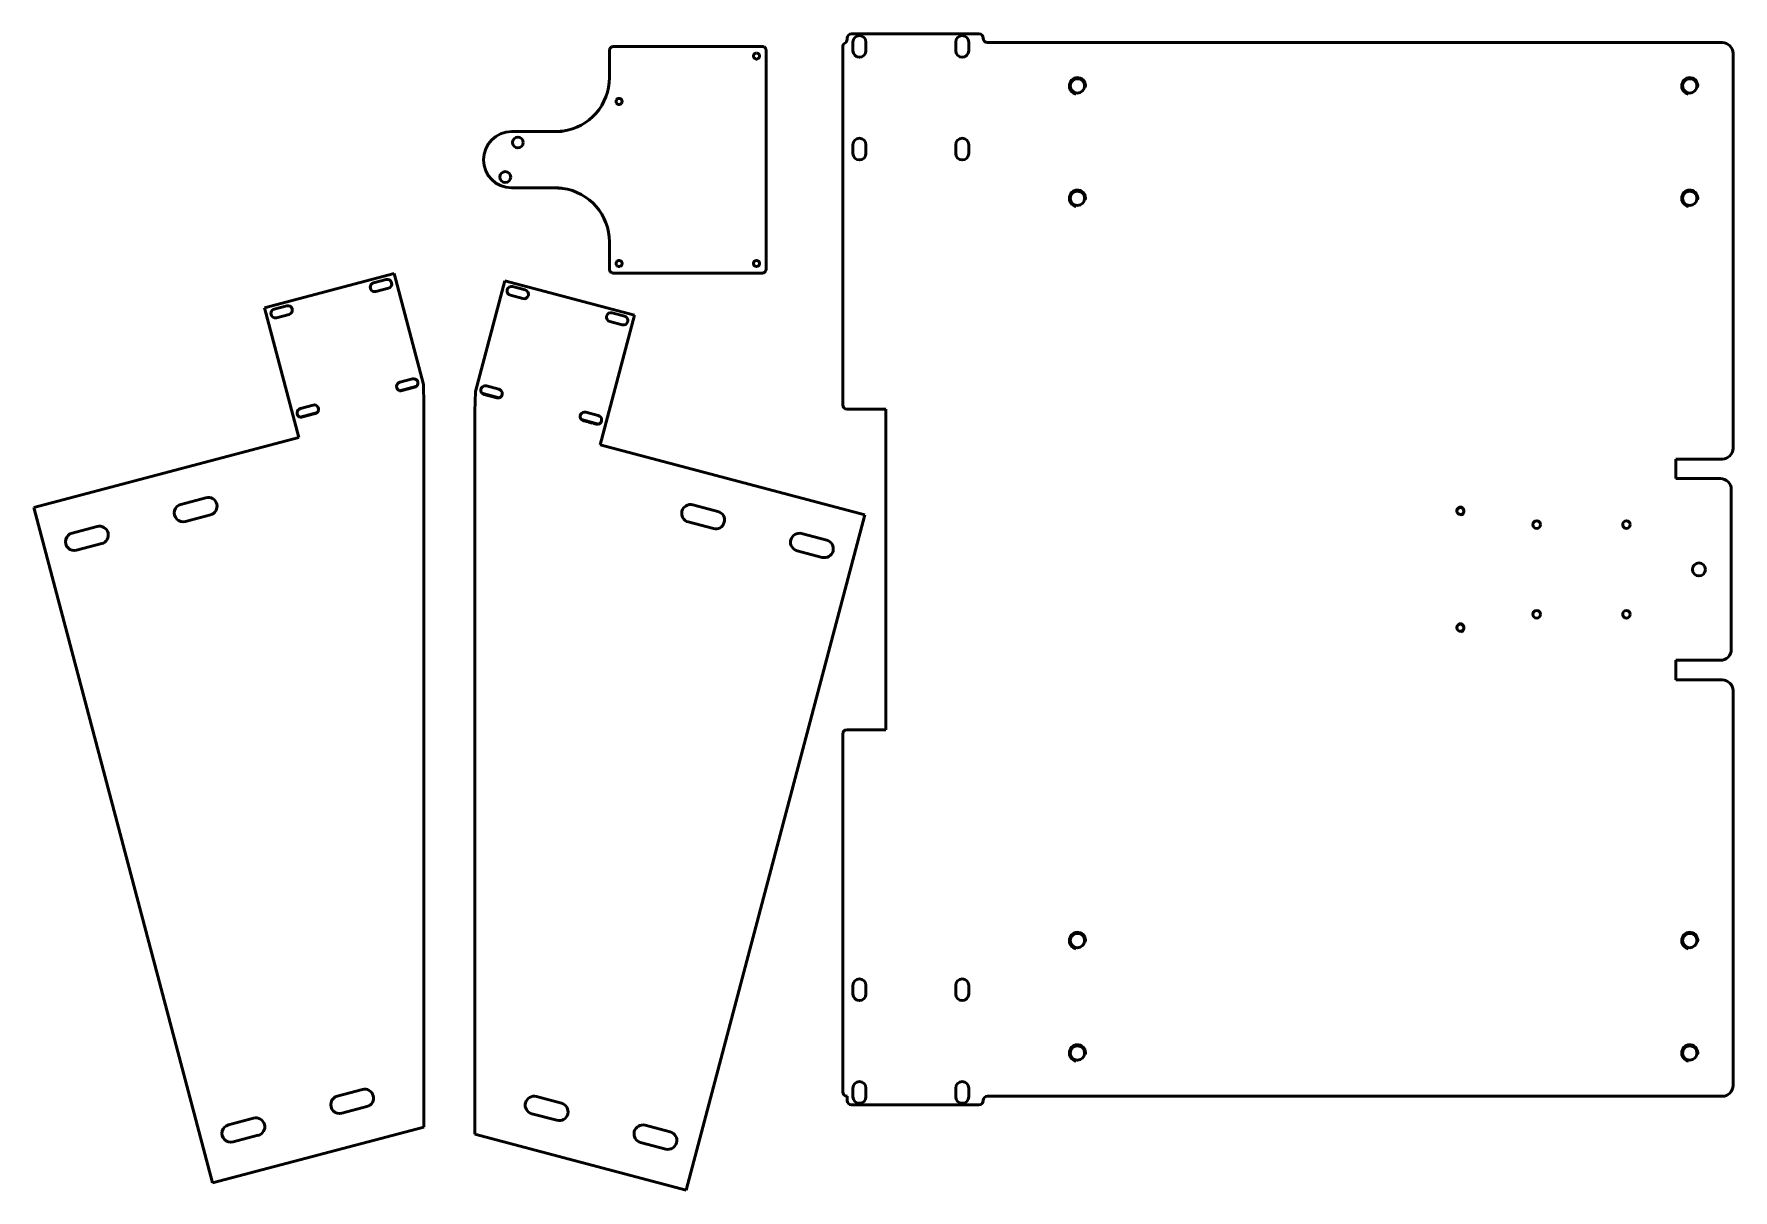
# Model space of a CAD drawing. Header units: millimetres. Extents: x 31 to 816, y 28 to 562.
import ezdxf

# ---------------------------------------------------------------- set-up
doc = ezdxf.new("R2010")
doc.units = ezdxf.units.MM
doc.linetypes.add('CHAIN', pattern=[0.3543, 0.2362, -0.0295, 0.0591, -0.0295])
doc.linetypes.add('DASHED', pattern=[0.2068, 0.1655, -0.0413])
for name, color, linetype, lineweight in [('Bend Centerline (ISO)', 7, 'CHAIN', 25), ('Hidden (ISO)', 7, 'DASHED', 35), ('Visible (ISO)', 7, 'Continuous', 50), ('Visible Narrow (ISO)', 7, 'Continuous', 35)]:
    doc.layers.add(name, color=color, linetype=linetype, lineweight=lineweight)

msp = doc.modelspace()

# ---------------------------------------------------------------- linework, layer by layer
at = {"layer": 'Bend Centerline (ISO)', "ltscale": 0.000390585}
for p, q in [((269.95, 517.21), (269.95, 517.21)), ((269.95, 491.21), (269.95, 491.21))]:
    msp.add_line(p, q, dxfattribs=at)
at = {"layer": 'Hidden (ISO)', "ltscale": 11.422553}
for p, q in [((207.09, 398.77), (201.29, 397.24)), ((239.11, 395.5), (244.91, 393.96)), ((161.17, 386.63), (155.37, 385.1)), ((285.04, 383.36), (290.84, 381.82))]:
    msp.add_line(p, q, dxfattribs=at)
at = {"layer": 'Hidden (ISO)', "ltscale": 2.318963}
for points in [[(201.29, 397.24), (200.92, 397.14), (200.5, 397.2), (200.11, 397.4)], [(208.04, 399.49), (207.8, 399.12), (207.46, 398.87), (207.09, 398.77)], [(238.17, 396.22), (238.41, 395.85), (238.74, 395.6), (239.11, 395.5)], [(244.91, 393.96), (245.29, 393.87), (245.7, 393.92), (246.09, 394.12)], [(155.37, 385.1), (154.99, 385), (154.58, 385.06), (154.19, 385.26)], [(162.12, 387.35), (161.87, 386.98), (161.54, 386.73), (161.17, 386.63)], [(284.09, 384.08), (284.33, 383.71), (284.66, 383.46), (285.04, 383.36)], [(290.84, 381.82), (291.21, 381.73), (291.62, 381.78), (292.02, 381.98)]]:
    msp.add_open_spline(points, degree=3, dxfattribs=at)
at = {"layer": 'Visible (ISO)'}
for p, q in [((406.94, 560.38), (406.94, 559.88)), ((467.87, 562.38), (408.94, 562.38)), ((409.62, 554.63), (409.62, 558.63)), ((415.62, 558.63), (415.62, 554.63)), ((457.12, 554.63), (457.12, 558.63)), ((463.12, 558.63), (463.12, 554.63)), ((471.87, 558.38), (811.37, 558.38)), ((297.06, 554.63), (297.07, 554.84)), ((297.06, 542.21), (297.06, 554.63)), ((297.07, 554.84), (297.1, 555.05)), ((297.1, 555.05), (297.16, 555.25)), ((297.16, 555.25), (297.23, 555.44)), ((297.23, 555.44), (297.33, 555.63)), ((297.33, 555.63), (297.44, 555.81)), ((297.44, 555.81), (297.57, 555.97)), ((297.57, 555.97), (297.72, 556.12)), ((297.72, 556.12), (297.88, 556.25)), ((297.88, 556.25), (298.06, 556.36)), ((298.06, 556.36), (298.24, 556.46)), ((298.24, 556.46), (298.44, 556.53)), ((298.44, 556.53), (298.64, 556.59)), ((298.64, 556.59), (298.85, 556.62)), ((298.85, 556.62), (299.06, 556.63)), ((299.06, 556.63), (367.51, 556.63)), ((363.66, 552.27), (363.68, 552.44)), ((363.66, 552.09), (363.66, 552.27)), ((363.68, 551.92), (363.66, 552.09)), ((363.68, 552.44), (363.73, 552.61)), ((363.73, 551.75), (363.68, 551.92)), ((363.73, 552.61), (363.79, 552.78)), ((363.79, 551.59), (363.73, 551.75)), ((363.79, 552.78), (363.88, 552.93)), ((363.88, 551.43), (363.79, 551.59)), ((363.88, 552.93), (363.98, 553.07)), ((363.98, 551.29), (363.88, 551.43)), ((363.98, 553.07), (364.1, 553.2)), ((364.1, 551.16), (363.98, 551.29)), ((364.1, 553.2), (364.23, 553.31)), ((364.23, 551.05), (364.1, 551.16)), ((364.23, 553.31), (364.38, 553.41)), ((364.38, 550.95), (364.23, 551.05)), ((364.38, 553.41), (364.54, 553.48)), ((364.54, 550.88), (364.38, 550.95)), ((364.54, 553.48), (364.71, 553.54)), ((364.71, 550.83), (364.54, 550.88)), ((364.71, 553.54), (364.88, 553.57)), ((364.88, 550.79), (364.71, 550.83)), ((364.88, 553.57), (365.06, 553.58)), ((365.06, 550.78), (364.88, 550.79)), ((365.06, 553.58), (365.23, 553.57)), ((365.23, 550.79), (365.06, 550.78)), ((365.23, 553.57), (365.41, 553.54)), ((365.41, 550.83), (365.23, 550.79)), ((365.41, 553.54), (365.57, 553.48)), ((365.57, 550.88), (365.41, 550.83)), ((365.57, 553.48), (365.73, 553.41)), ((365.73, 550.95), (365.57, 550.88)), ((365.73, 553.41), (365.88, 553.31)), ((365.88, 551.05), (365.73, 550.95)), ((365.88, 553.31), (366.02, 553.2)), ((366.02, 551.16), (365.88, 551.05)), ((366.02, 553.2), (366.14, 553.07)), ((366.14, 551.29), (366.02, 551.16)), ((366.14, 553.07), (366.24, 552.93)), ((366.24, 551.43), (366.14, 551.29)), ((366.24, 552.93), (366.32, 552.78)), ((366.32, 551.59), (366.24, 551.43)), ((366.32, 552.78), (366.39, 552.61)), ((366.39, 551.75), (366.32, 551.59)), ((366.39, 552.61), (366.43, 552.44)), ((366.43, 551.92), (366.39, 551.75)), ((366.43, 552.44), (366.45, 552.27)), ((366.45, 552.09), (366.43, 551.92)), ((366.45, 552.27), (366.45, 552.09)), ((367.51, 556.63), (367.72, 556.62)), ((367.72, 556.62), (367.92, 556.59)), ((367.92, 556.59), (368.13, 556.53)), ((368.13, 556.53), (368.32, 556.46)), ((368.32, 556.46), (368.51, 556.36)), ((368.51, 556.36), (368.68, 556.25)), ((368.68, 556.25), (368.85, 556.12)), ((368.85, 556.12), (368.99, 555.97)), ((368.99, 555.97), (369.13, 555.81)), ((369.13, 555.81), (369.24, 555.63)), ((369.24, 555.63), (369.33, 555.44)), ((369.33, 555.44), (369.41, 555.25)), ((369.41, 555.25), (369.46, 555.05)), ((369.46, 555.05), (369.5, 554.84)), ((369.5, 554.84), (369.51, 554.63)), ((369.51, 554.63), (369.51, 453.78)), ((404.87, 390.88), (404.87, 556.38)), ((816.37, 553.38), (816.37, 370.83)), ((300.11, 531.27), (300.13, 531.44)), ((300.11, 531.09), (300.11, 531.27)), ((300.13, 530.92), (300.11, 531.09)), ((300.13, 531.44), (300.18, 531.61)), ((300.18, 530.75), (300.13, 530.92)), ((300.18, 531.61), (300.24, 531.78)), ((300.24, 530.59), (300.18, 530.75)), ((300.24, 531.78), (300.33, 531.93)), ((300.33, 530.43), (300.24, 530.59)), ((300.33, 531.93), (300.43, 532.07)), ((300.43, 530.29), (300.33, 530.43)), ((300.43, 532.07), (300.55, 532.2)), ((300.55, 530.16), (300.43, 530.29)), ((300.55, 532.2), (300.68, 532.31)), ((300.68, 530.05), (300.55, 530.16)), ((300.68, 532.31), (300.83, 532.41)), ((300.83, 529.95), (300.68, 530.05)), ((300.83, 532.41), (300.99, 532.48)), ((300.99, 529.88), (300.83, 529.95)), ((300.99, 532.48), (301.16, 532.54)), ((301.16, 529.83), (300.99, 529.88)), ((301.16, 532.54), (301.33, 532.57)), ((301.33, 529.79), (301.16, 529.83)), ((301.33, 532.57), (301.51, 532.58)), ((301.51, 529.78), (301.33, 529.79)), ((301.51, 532.58), (301.68, 532.57)), ((301.68, 529.79), (301.51, 529.78)), ((301.68, 532.57), (301.86, 532.54)), ((301.86, 529.83), (301.68, 529.79)), ((301.86, 532.54), (302.02, 532.48)), ((302.02, 529.88), (301.86, 529.83)), ((302.02, 532.48), (302.18, 532.41)), ((302.18, 529.95), (302.02, 529.88)), ((302.18, 532.41), (302.33, 532.31)), ((302.33, 530.05), (302.18, 529.95)), ((302.33, 532.31), (302.47, 532.2)), ((302.47, 530.16), (302.33, 530.05)), ((302.47, 532.2), (302.59, 532.07)), ((302.59, 530.29), (302.47, 530.16)), ((302.59, 532.07), (302.69, 531.93)), ((302.69, 530.43), (302.59, 530.29)), ((302.69, 531.93), (302.77, 531.78)), ((302.77, 530.59), (302.69, 530.43)), ((302.77, 531.78), (302.84, 531.61)), ((302.84, 530.75), (302.77, 530.59)), ((302.84, 531.61), (302.88, 531.44)), ((302.88, 530.92), (302.84, 530.75)), ((302.88, 531.44), (302.9, 531.27)), ((302.9, 531.09), (302.88, 530.92)), ((302.9, 531.27), (302.9, 531.09)), ((251.85, 517.21), (272.93, 517.21)), ((409.62, 507.13), (409.62, 511.13)), ((415.62, 511.13), (415.62, 507.13)), ((457.12, 507.13), (457.12, 511.13)), ((463.12, 511.13), (463.12, 507.13)), ((272.93, 491.21), (251.85, 491.21)), ((297.06, 453.78), (297.06, 466.21)), ((300.11, 456.32), (300.13, 456.5)), ((300.11, 456.15), (300.11, 456.32)), ((300.13, 455.97), (300.11, 456.15)), ((300.13, 456.5), (300.18, 456.67)), ((300.18, 455.8), (300.13, 455.97)), ((300.18, 456.67), (300.24, 456.83)), ((300.24, 455.64), (300.18, 455.8)), ((300.24, 456.83), (300.33, 456.98)), ((300.33, 455.48), (300.24, 455.64)), ((300.33, 456.98), (300.43, 457.13)), ((300.43, 455.34), (300.33, 455.48)), ((300.43, 457.13), (300.55, 457.25)), ((300.55, 457.25), (300.68, 457.37)), ((300.68, 457.37), (300.83, 457.46)), ((300.83, 457.46), (300.99, 457.54)), ((300.99, 457.54), (301.16, 457.59)), ((301.16, 457.59), (301.33, 457.62)), ((301.33, 457.62), (301.51, 457.63)), ((301.51, 457.63), (301.68, 457.62)), ((301.68, 457.62), (301.86, 457.59)), ((301.86, 457.59), (302.02, 457.54)), ((302.02, 457.54), (302.18, 457.46)), ((302.18, 457.46), (302.33, 457.37)), ((302.33, 457.37), (302.47, 457.25)), ((302.47, 457.25), (302.59, 457.13)), ((302.59, 457.13), (302.69, 456.98)), ((302.69, 455.48), (302.59, 455.34)), ((302.69, 456.98), (302.77, 456.83)), ((302.77, 455.64), (302.69, 455.48)), ((302.77, 456.83), (302.84, 456.67)), ((302.84, 455.8), (302.77, 455.64)), ((302.84, 456.67), (302.88, 456.5)), ((302.88, 455.97), (302.84, 455.8)), ((302.88, 456.5), (302.9, 456.32)), ((302.9, 456.15), (302.88, 455.97)), ((302.9, 456.32), (302.9, 456.15)), ((363.66, 456.32), (363.68, 456.5)), ((363.66, 456.15), (363.66, 456.32)), ((363.68, 455.97), (363.66, 456.15)), ((363.68, 456.5), (363.73, 456.67)), ((363.73, 455.8), (363.68, 455.97)), ((363.73, 456.67), (363.79, 456.83)), ((363.79, 455.64), (363.73, 455.8)), ((363.79, 456.83), (363.88, 456.98)), ((363.88, 455.48), (363.79, 455.64)), ((363.88, 456.98), (363.98, 457.13)), ((363.98, 455.34), (363.88, 455.48)), ((363.98, 457.13), (364.1, 457.25)), ((364.1, 457.25), (364.23, 457.37)), ((364.23, 457.37), (364.38, 457.46)), ((364.38, 457.46), (364.54, 457.54)), ((364.54, 457.54), (364.71, 457.59)), ((364.71, 457.59), (364.88, 457.62)), ((364.88, 457.62), (365.06, 457.63)), ((365.06, 457.63), (365.23, 457.62)), ((365.23, 457.62), (365.41, 457.59)), ((365.41, 457.59), (365.57, 457.54)), ((365.57, 457.54), (365.73, 457.46)), ((365.73, 457.46), (365.88, 457.37)), ((365.88, 457.37), (366.02, 457.25)), ((366.02, 457.25), (366.14, 457.13)), ((366.14, 457.13), (366.24, 456.98)), ((366.24, 455.48), (366.14, 455.34)), ((366.24, 456.98), (366.32, 456.83)), ((366.32, 455.64), (366.24, 455.48)), ((366.32, 456.83), (366.39, 456.67)), ((366.39, 455.8), (366.32, 455.64)), ((366.39, 456.67), (366.43, 456.5)), ((366.43, 455.97), (366.39, 455.8)), ((366.43, 456.5), (366.45, 456.32)), ((366.45, 456.15), (366.43, 455.97)), ((366.45, 456.32), (366.45, 456.15)), ((137.6, 435.69), (197.54, 451.54)), ((188.06, 447.29), (193.86, 448.83)), ((197.54, 451.54), (211.08, 400.3)), ((248.67, 448.26), (235.12, 397.02)), ((308.61, 432.42), (248.67, 448.26)), ((297.07, 453.57), (297.06, 453.78)), ((297.1, 453.37), (297.07, 453.57)), ((297.16, 453.17), (297.1, 453.37)), ((297.23, 452.97), (297.16, 453.17)), ((297.33, 452.78), (297.23, 452.97)), ((297.44, 452.61), (297.33, 452.78)), ((297.57, 452.45), (297.44, 452.61)), ((297.72, 452.3), (297.57, 452.45)), ((297.88, 452.17), (297.72, 452.3)), ((298.06, 452.05), (297.88, 452.17)), ((298.24, 451.96), (298.06, 452.05)), ((298.44, 451.88), (298.24, 451.96)), ((298.64, 451.83), (298.44, 451.88)), ((298.85, 451.79), (298.64, 451.83)), ((299.06, 451.78), (298.85, 451.79)), ((367.51, 451.78), (299.06, 451.78)), ((300.55, 455.21), (300.43, 455.34)), ((300.68, 455.1), (300.55, 455.21)), ((300.83, 455.01), (300.68, 455.1)), ((300.99, 454.93), (300.83, 455.01)), ((301.16, 454.88), (300.99, 454.93)), ((301.33, 454.84), (301.16, 454.88)), ((301.51, 454.83), (301.33, 454.84)), ((301.68, 454.84), (301.51, 454.83)), ((301.86, 454.88), (301.68, 454.84)), ((302.02, 454.93), (301.86, 454.88)), ((302.18, 455.01), (302.02, 454.93)), ((302.33, 455.1), (302.18, 455.01)), ((302.47, 455.21), (302.33, 455.1)), ((302.59, 455.34), (302.47, 455.21)), ((364.1, 455.21), (363.98, 455.34)), ((364.23, 455.1), (364.1, 455.21)), ((364.38, 455.01), (364.23, 455.1)), ((364.54, 454.93), (364.38, 455.01)), ((364.71, 454.88), (364.54, 454.93)), ((364.88, 454.84), (364.71, 454.88)), ((365.06, 454.83), (364.88, 454.84)), ((365.23, 454.84), (365.06, 454.83)), ((365.41, 454.88), (365.23, 454.84)), ((365.57, 454.93), (365.41, 454.88)), ((365.73, 455.01), (365.57, 454.93)), ((365.88, 455.1), (365.73, 455.01)), ((366.02, 455.21), (365.88, 455.1)), ((366.14, 455.34), (366.02, 455.21)), ((367.72, 451.79), (367.51, 451.78)), ((367.92, 451.83), (367.72, 451.79)), ((368.13, 451.88), (367.92, 451.83)), ((368.32, 451.96), (368.13, 451.88)), ((368.51, 452.05), (368.32, 451.96)), ((368.68, 452.17), (368.51, 452.05)), ((368.85, 452.3), (368.68, 452.17)), ((368.99, 452.45), (368.85, 452.3)), ((369.13, 452.61), (368.99, 452.45)), ((369.24, 452.78), (369.13, 452.61)), ((369.33, 452.97), (369.24, 452.78)), ((369.41, 453.17), (369.33, 452.97)), ((369.46, 453.37), (369.41, 453.17)), ((369.5, 453.57), (369.46, 453.37)), ((369.51, 453.78), (369.5, 453.57)), ((194.92, 444.83), (189.12, 443.3)), ((251.29, 441.55), (257.09, 440.02)), ((258.14, 444.02), (252.34, 445.55)), ((137.6, 435.69), (153.45, 375.71)), ((142.14, 435.15), (147.94, 436.69)), ((148.99, 432.69), (143.19, 431.16)), ((308.61, 432.42), (292.75, 372.43)), ((304.07, 431.88), (298.27, 433.41)), ((297.21, 429.41), (303.01, 427.88)), ((200.2, 401.37), (206, 402.9)), ((208.04, 399.49), (200.11, 397.4)), ((207.03, 398.99), (201.23, 397.46)), ((211.08, 400.3), (211.35, 391.01)), ((235.12, 397.02), (234.85, 387.74)), ((238.17, 396.22), (246.09, 394.12)), ((239.17, 395.72), (244.97, 394.18)), ((246.01, 398.09), (240.2, 399.63)), ((162.12, 387.35), (154.19, 385.26)), ((154.28, 389.23), (160.08, 390.76)), ((161.11, 386.85), (155.31, 385.32)), ((211.35, 391.01), (211.35, 56.92)), ((234.85, 387.74), (234.85, 53.64)), ((291.93, 385.95), (286.13, 387.49)), ((406.87, 388.88), (424.87, 388.88)), ((424.87, 388.88), (424.87, 240.68)), ((284.09, 384.08), (292.02, 381.98)), ((285.09, 383.58), (290.89, 382.04)), ((153.45, 375.71), (31.11, 343.36)), ((292.75, 372.43), (415.09, 340.09)), ((789.96, 365.83), (811.37, 365.83)), ((789.96, 356.78), (789.96, 365.83)), ((789.96, 356.78), (810.56, 356.78)), ((98.98, 344.86), (110.58, 347.93)), ((815.56, 351.78), (815.56, 277.78)), ((113.66, 31.09), (31.11, 343.36)), ((112.68, 340), (101.08, 336.93)), ((332.54, 27.82), (415.09, 340.09)), ((347.22, 341.58), (335.62, 344.65)), ((48.71, 331.57), (60.31, 334.64)), ((333.52, 336.72), (345.13, 333.66)), ((397.5, 328.3), (385.89, 331.36)), ((62.41, 326.71), (50.8, 323.64)), ((383.8, 323.43), (395.4, 320.37)), ((789.96, 263.73), (789.96, 272.78)), ((810.56, 272.78), (789.96, 272.78)), ((811.37, 263.73), (789.96, 263.73)), ((816.37, 258.73), (816.37, 76.18)), ((404.87, 73.18), (404.87, 238.68)), ((424.87, 240.68), (406.87, 240.68)), ((409.62, 118.43), (409.62, 122.43)), ((415.62, 122.43), (415.62, 118.43)), ((457.12, 118.43), (457.12, 122.43)), ((463.12, 122.43), (463.12, 118.43)), ((171.31, 71.26), (182.91, 74.33)), ((274.9, 67.98), (263.29, 71.05)), ((406.94, 71.18), (406.87, 71.18)), ((406.94, 71.18), (406.94, 69.18)), ((409.62, 70.93), (409.62, 74.93)), ((415.62, 74.93), (415.62, 70.93)), ((457.12, 70.93), (457.12, 74.93)), ((463.12, 74.93), (463.12, 70.93)), ((811.37, 71.18), (471.87, 71.18)), ((185.01, 66.4), (173.4, 63.33)), ((261.2, 63.12), (272.8, 60.06)), ((408.94, 67.18), (467.87, 67.18)), ((211.35, 56.92), (113.66, 31.09)), ((121.03, 57.97), (132.64, 61.04)), ((325.17, 54.69), (313.57, 57.76)), ((134.73, 53.11), (123.13, 50.04)), ((234.85, 53.64), (332.54, 27.82)), ((311.47, 49.83), (323.07, 46.77))]:
    msp.add_line(p, q, dxfattribs=at)
for centre, radius in [((513.37, 538.38), 3.32), ((796.37, 538.38), 3.32), ((254.76, 512.19), 2.5), ((248.94, 496.22), 2.5), ((513.37, 486.38), 3.32), ((796.37, 486.38), 3.32), ((690.37, 341.78), 1.62), ((725.62, 335.53), 1.75), ((767.12, 335.53), 1.75), ((800.61, 314.78), 3), ((725.62, 294.03), 1.75), ((767.12, 294.03), 1.75), ((690.37, 287.78), 1.62), ((513.37, 143.18), 3.32), ((796.37, 143.18), 3.32), ((513.37, 91.18), 3.32), ((796.37, 91.18), 3.32)]:
    msp.add_circle(centre, radius, dxfattribs=at)
for centre, radius, start, end in [((406.87, 556.38), 2, 118.82615, 180), ((404.94, 559.88), 2, 298.82615, 0), ((408.94, 560.38), 2, 90, 180), ((412.62, 558.63), 3, 0, 180), ((460.12, 558.63), 3, 0, 180), ((467.87, 560.38), 2, 0, 90), ((471.87, 560.38), 2, 180, 270), ((811.37, 553.38), 5, 0, 90), ((412.62, 554.63), 3, 180, 0), ((460.12, 554.63), 3, 180, 0), ((272.06, 542.21), 25, 277.87471, 0), ((251.85, 504.21), 13, 90, 270), ((412.62, 511.13), 3, 0, 180), ((460.12, 511.13), 3, 0, 180), ((412.62, 507.13), 3, 180, 0), ((460.12, 507.13), 3, 180, 0), ((272.06, 466.21), 25, 0, 82.12529), ((194.39, 446.83), 2.07, 284.80745, 104.80745), ((188.59, 445.29), 2.07, 104.80745, 284.80745), ((251.82, 443.55), 2.07, 75.19255, 255.19255), ((257.62, 442.02), 2.07, 255.19255, 75.19255), ((142.66, 433.15), 2.07, 104.80745, 284.80745), ((148.46, 434.69), 2.07, 284.80745, 104.80745), ((297.74, 431.41), 2.07, 75.19255, 255.19255), ((303.54, 429.88), 2.07, 255.19255, 75.19255), ((200.73, 399.37), 2.07, 104.80745, 252.65527), ((206.53, 400.91), 2.07, 316.95962, 104.80745), ((239.68, 397.63), 2.07, 75.19255, 223.04038), ((245.48, 396.1), 2.07, 287.34473, 75.19255), ((154.8, 387.23), 2.07, 104.80745, 252.65527), ((160.6, 388.77), 2.07, 316.95962, 104.80745), ((285.6, 385.49), 2.07, 75.19255, 223.04038), ((291.4, 383.96), 2.07, 287.34473, 75.19255), ((406.87, 390.88), 2, 180, 270), ((811.37, 370.83), 5, 270, 0), ((810.56, 351.78), 5, 0, 90), ((111.63, 343.96), 4.1, 284.80745, 104.80745), ((100.03, 340.9), 4.1, 104.80745, 284.80745), ((334.57, 340.69), 4.1, 75.19255, 255.19255), ((346.17, 337.62), 4.1, 255.19255, 75.19255), ((49.76, 327.61), 4.1, 104.80745, 284.80745), ((61.36, 330.67), 4.1, 284.80745, 104.80745), ((384.85, 327.4), 4.1, 75.19255, 255.19255), ((396.45, 324.33), 4.1, 255.19255, 75.19255), ((810.56, 277.78), 5, 270, 0), ((811.37, 258.73), 5, 0, 90), ((406.87, 238.68), 2, 90, 180), ((412.62, 122.43), 3, 0, 180), ((412.62, 118.43), 3, 180, 0), ((460.12, 122.43), 3, 0, 180), ((460.12, 118.43), 3, 180, 0), ((172.36, 67.29), 4.1, 104.80745, 284.80745), ((183.96, 70.36), 4.1, 284.80745, 104.80745), ((262.25, 67.09), 4.1, 75.19255, 255.19255), ((406.87, 73.18), 2, 180, 270), ((412.62, 74.93), 3, 0, 180), ((412.62, 70.93), 3, 180, 0), ((460.12, 74.93), 3, 0, 180), ((460.12, 70.93), 3, 180, 0), ((471.87, 69.18), 2, 90, 180), ((811.37, 76.18), 5, 270, 0), ((273.85, 64.02), 4.1, 255.19255, 75.19255), ((408.94, 69.18), 2, 180, 270), ((467.87, 69.18), 2, 270, 0), ((122.08, 54.01), 4.1, 104.80745, 284.80745), ((133.68, 57.07), 4.1, 284.80745, 104.80745), ((312.52, 53.8), 4.1, 75.19255, 255.19255), ((324.12, 50.73), 4.1, 255.19255, 75.19255)]:
    msp.add_arc(centre, radius, start, end, dxfattribs=at)
for points, knots in [([(275.48, 517.44), (274.15, 517.31), (272.64, 517.24), (271.27, 517.22), (270.7, 517.21), (270.14, 517.21), (269.56, 517.21)], [1.8233718, 1.8233718, 1.8233718, 1.8233718, 2.1046874, 2.1046874, 2.1046874, 2.2198673, 2.2198673, 2.2198673, 2.2198673]), ([(269.56, 491.21), (270.63, 491.21), (271.63, 491.2), (272.7, 491.16), (273.64, 491.12), (274.6, 491.06), (275.48, 490.97)], [1.4209253, 1.4209253, 1.4209253, 1.4209253, 1.6318442, 1.6318442, 1.6318442, 1.8174158, 1.8174158, 1.8174158, 1.8174158])]:
    msp.add_open_spline(points, degree=3, knots=knots, dxfattribs=at)
for points in [[(272.93, 517.21), (273.8, 517.21), (274.67, 517.29), (275.48, 517.44)], [(275.48, 490.97), (274.67, 491.13), (273.8, 491.21), (272.93, 491.21)], [(201.23, 397.46), (200.88, 397.36), (200.47, 397.34), (200.11, 397.4)], [(208.04, 399.49), (207.76, 399.27), (207.39, 399.09), (207.03, 398.99)], [(238.17, 396.22), (238.45, 395.99), (238.81, 395.81), (239.17, 395.72)], [(244.97, 394.18), (245.33, 394.09), (245.74, 394.06), (246.09, 394.12)], [(155.31, 385.32), (154.95, 385.23), (154.54, 385.2), (154.19, 385.26)], [(162.12, 387.35), (161.84, 387.13), (161.47, 386.95), (161.11, 386.85)], [(284.09, 384.08), (284.37, 383.85), (284.74, 383.67), (285.09, 383.58)], [(290.89, 382.04), (291.25, 381.95), (291.66, 381.92), (292.02, 381.98)]]:
    msp.add_open_spline(points, degree=3, dxfattribs=at)
at = {"layer": 'Visible Narrow (ISO)'}
for centre, radius, start, end in [((513.37, 538.38), 4, 350, 260), ((796.37, 538.38), 4, 350, 260), ((513.37, 486.38), 4, 350, 260), ((796.37, 486.38), 4, 350, 260), ((690.37, 341.78), 2, 280, 190), ((690.37, 287.78), 2, 280, 190), ((513.37, 143.18), 4, 350, 260), ((796.37, 143.18), 4, 350, 260), ((513.37, 91.18), 4, 350, 260), ((796.37, 91.18), 4, 350, 260)]:
    msp.add_arc(centre, radius, start, end, dxfattribs=at)

doc.saveas('drawing.dxf')
